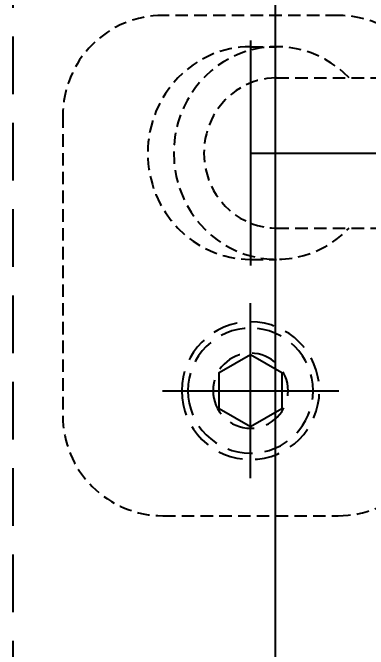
# Model space of a CAD drawing. Header units: millimetres. Extents: x 23075 to 24509, y -21593 to -20579.
# Drawn here: x 24311.1 to 24339.5, y -20835.6 to -20784.7 of the extents above; entities that cross this region are included whole.
import ezdxf

# ---------------------------------------------------------------- set-up
doc = ezdxf.new("R2010")
doc.units = ezdxf.units.MM
doc.header["$LTSCALE"] = 8
for name, pattern in [('ACAD_ISO08W100', [36, 24, -3, 6, -3]), ('CENTER', [2, 1.25, -0.25, 0.25, -0.25]), ('HIDDEN', [0.375, 0.25, -0.125]), ('HIDDEN2', [0.1875, 0.125, -0.0625])]:
    doc.linetypes.add(name, pattern=pattern)
doc.layers.get('DEFPOINTS').update_dxf_attribs({"color": 6})
for name, color, linetype in [('Cav-cor', 30, 'Continuous'), ('CL', 1, 'Continuous'), ('PIN', 5, 'Continuous'), ('SCREW', 52, 'HIDDEN'), ('SLIDE', 6, 'Continuous'), ('WT', 4, 'Continuous')]:
    doc.layers.add(name, color=color, linetype=linetype)
doc.layers.add('dim', color=3, linetype='Continuous', lineweight=15)
doc.styles.get("Standard").update_dxf_attribs({"font": 'txt.shx', "width": 0.8, "bigfont": 'chineset.shx'})
doc.dimstyles.new('ISO-25', dxfattribs={"dimtxt": 5, "dimasz": 4, "dimexe": 0.3, "dimexo": 0.3, "dimtad": 0, "dimzin": 1, "dimdsep": 46, "dimtxsty": 'Standard', "dimcen": 0, "dimclrd": 3, "dimclre": 3, "dimclrt": 3, "dimazin": 0, "dimtfac": 1, "dimtofl": 0, "dimtmove": 0, "dimatfit": 0, "dimfxl": 0, "dimarcsym": 0})

# ---------------------------------------------------------------- blocks, each defined once
blk = doc.blocks.new('*D27608')
at = {"layer": 'DEFPOINTS', "color": 0}
for p in [(24318.776, -20736.885), (24318.776, -20996.885), (24451.086, -20996.885)]:
    blk.add_point(p, dxfattribs=at)
at = {"layer": 'dim', "color": 3, "lineweight": -2}
for p, q in [((24319.076, -20736.885), (24451.386, -20736.885)), ((24451.086, -20740.885), (24451.086, -20857.26)), ((24451.086, -20992.885), (24451.086, -20876.51)), ((24319.076, -20996.885), (24451.386, -20996.885))]:
    blk.add_line(p, q, dxfattribs=at)
at = {"layer": 'dim', "color": 3}
for points in [[(24451.753, -20740.885), (24450.419, -20740.885), (24451.086, -20736.885)], [(24450.419, -20992.885), (24451.753, -20992.885), (24451.086, -20996.885)]]:
    blk.add_solid(points, dxfattribs=at)
at = {"layer": 'dim', "color": 3, "insert": (24451.086, -20866.885), "char_height": 5, "attachment_point": 5, "rotation": 90}
blk.add_mtext('260.00', dxfattribs=at)
blk = doc.blocks.new('20100512.182342')
at = {"linetype": 'HIDDEN'}
blk.add_circle((0, 0), 5.5, dxfattribs=at)
at = {"layer": 'SCREW', "linetype": 'CENTER', "ltscale": 5}
for p, q in [((0, -7.042), (0, 7.042)), ((-7, 0), (7, 0))]:
    blk.add_line(p, q, dxfattribs=at)
at = {"layer": 'SCREW', "linetype": 'Continuous'}
blk.add_lwpolyline([(-1.443, 2.5), (-2.887, 0), (-1.443, -2.5), (1.443, -2.5), (2.887, 0), (1.443, 2.5)], close=True, dxfattribs=at)
at = {"layer": 'SCREW'}
for radius in [5, 3]:
    blk.add_circle((0, 0), radius, dxfattribs=at)
blk = doc.blocks.new('20160816.135720')
at = {"layer": 'CL', "linetype": 'ACAD_ISO08W100', "ltscale": 0.35}
for p, q in [((-30.611, 9), (-30.611, -9)), ((-30.611, 0), (0, 0))]:
    blk.add_line(p, q, dxfattribs=at)
at = {"layer": 'PIN', "linetype": 'HIDDEN2'}
for p, q in [((-30.611, 8.5), (-28.54, 8.5)), ((-28.54, 6), (-13.39, 6)), ((-28.54, -6), (-13.39, -6)), ((-30.611, -8.5), (-28.54, -8.5))]:
    blk.add_line(p, q, dxfattribs=at)
at = {"layer": 'PIN'}
for p, q in [((-13.39, 6), (-1.553, 6)), ((-13.39, -6), (-1.553, -6))]:
    blk.add_line(p, q, dxfattribs=at)
blk.add_circle((0, 0), 1.5, dxfattribs=at)
at = {"layer": 'PIN', "linetype": 'HIDDEN2'}
for centre, major_axis, start_param, end_param in [((-28.54, 0), (0, 8.5), 5.496057, 10.211906), ((-30.611, 0), (0, -8.5), 3.141593, 6.283185), ((-28.54, 0), (0, 6), 0, 3.141593)]:
    blk.add_ellipse(centre, major_axis=major_axis, ratio=0.965926, start_param=start_param, end_param=end_param, dxfattribs=at)
at = {"layer": 'PIN', "extrusion": (0, 0, -1)}
blk.add_ellipse((-13.065, 0), major_axis=(-6.212, 0), ratio=0.965926, start_param=4.712389, end_param=7.853982, dxfattribs=at)
at = {"layer": 'PIN'}
for ratio, start_param, end_param in [(0.965926, 0, 3.141593), (1, 3.141593, 6.283185)]:
    blk.add_ellipse((-1.553, 0), major_axis=(0, 6), ratio=ratio, start_param=start_param, end_param=end_param, dxfattribs=at)

msp = doc.modelspace()

# ---------------------------------------------------------------- linework, layer by layer
at = {"linetype": 'HIDDEN2'}
msp.add_lwpolyline([(24323.076, -20824.885), (24337.076, -20824.885, 0.414214), (24345.076, -20816.885), (24345.076, -20792.885, 0.414214), (24337.076, -20784.885), (24323.076, -20784.885, 0.414214), (24315.076, -20792.885), (24315.076, -20816.885, 0.414214)], format="xyb", close=True, dxfattribs=at)
at = {"layer": 'Cav-cor', "color": 241}
msp.add_line((24332.076, -20984.885), (24332.076, -20748.885), dxfattribs=at)
at = {"layer": 'SLIDE', "linetype": 'CENTER'}
msp.add_line((24332.076, -20795.885), (24432.076, -20795.885), dxfattribs=at)
at = {"layer": 'WT', "color": 125, "linetype": 'HIDDEN', "ltscale": 2.3}
msp.add_line((24311.076, -20696.885), (24311.076, -21036.885), dxfattribs=at)

# ---------------------------------------------------------------- block references
at = {"linetype": 'Continuous', "xscale": -1, "rotation": -90}
msp.add_blockref('20100512.182342', (24330.076, -20814.885), dxfattribs=at)
at = {"layer": 'PIN'}
msp.add_blockref('20160816.135720', (24360.687, -20795.885), dxfattribs=at)

# ---------------------------------------------------------------- dimensions: what is measured, and where the dimension line sits
at = {"layer": 'dim'}
dim = msp.add_linear_dim(base=(24451.086, -20996.885), p1=(24318.776, -20736.885), p2=(24318.776, -20996.885), angle=90, dimstyle='ISO-25', dxfattribs=at)
dim.commit()
dim.dimension.update_dxf_attribs({"geometry": '*D27608', "text_midpoint": (24451.086, -20866.885), "dimtype": 160})

doc.saveas('drawing.dxf')
